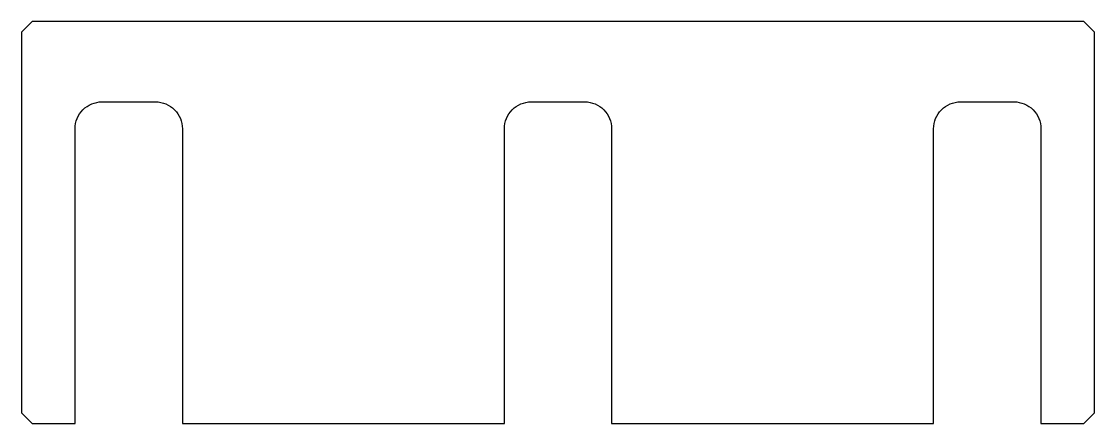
# Model space of a CAD drawing. Extents: x 0 to 200, y 0 to 75.
import ezdxf

# ---------------------------------------------------------------- set-up
doc = ezdxf.new("R2010")
doc.units = 0
doc.layers.get('0').update_dxf_attribs({"linetype": 'CONTINUOUS'})

msp = doc.modelspace()

# ---------------------------------------------------------------- linework, layer by layer
msp.add_lwpolyline([(90, 0), (90, 55, -0.414214), (95, 60), (105, 60, -0.414214), (110, 55), (110, 0), (170, 0), (170, 55, -0.414214), (175, 60), (185, 60, -0.414214), (190, 55), (190, 0), (198, 0), (200, 2), (200, 73), (198, 75), (2, 75), (0, 73), (0, 2), (2, 0), (10, 0), (10, 55, -0.414214), (15, 60), (25, 60, -0.414214), (30, 55), (30, 0)], format="xyb", close=True)

doc.saveas('drawing.dxf')
